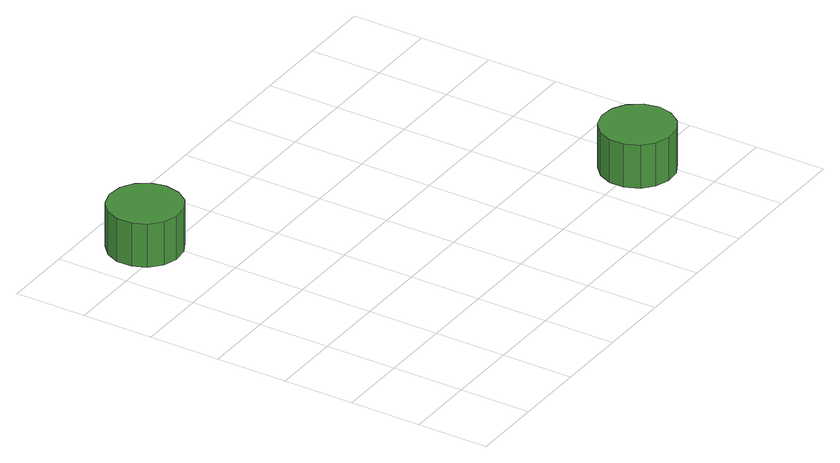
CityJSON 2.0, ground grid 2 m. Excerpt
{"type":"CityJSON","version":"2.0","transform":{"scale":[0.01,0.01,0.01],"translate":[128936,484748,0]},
"CityObjects":{
"tree1":{"type":"SolitaryVegetationObject","attributes":{"function":"something"},"geometry":[{"type":"MultiSurface","lod":"1","boundaries":[[[0,1,2,3,4,5,6,7,8,9,10,11,12,13,14]],[[15,16,17,18,19,20,21,22,23,24,25,26,27,28,29]],[[0,29,28,1]],[[1,28,27,2]],[[2,27,26,3]],[[3,26,25,4]],[[4,25,24,5]],[[5,24,23,6]],[[6,23,22,7]],[[7,22,21,8]],[[8,21,20,9]],[[9,20,19,10]],[[10,19,18,11]],[[11,18,17,12]],[[12,17,16,13]],[[13,16,15,14]],[[14,15,29,0]]]}]},
"tree2":{"type":"SolitaryVegetationObject","attributes":{"function":"something"},"geometry":[{"type":"MultiSurface","lod":"1","boundaries":[[[30,31,32,33,34,35,36,37,38,39,40,41,42,43,44]],[[45,46,47,48,49,50,51,52,53,54,55,56,57,58,59]],[[30,59,58,31]],[[31,58,57,32]],[[32,57,56,33]],[[33,56,55,34]],[[34,55,54,35]],[[35,54,53,36]],[[36,53,52,37]],[[37,52,51,38]],[[38,51,50,39]],[[39,50,49,40]],[[40,49,48,41]],[[41,48,47,42]],[[42,47,46,43]],[[43,46,45,44]],[[44,45,59,30]]]}]}
},
"vertices":[
[270,1050,168],[261,1091,168],[237,1125,168],[200,1146,168],[158,1151,168],[118,1137,168],[86,1109,168],[69,1071,168],[69,1028,168],[86,990,168],[118,962,168],[158,949,168],[200,953,168],[237,974,168],[261,1008,168],[261,1008,41],[237,974,41],[200,953,41],[158,949,41],[118,962,41],[86,990,41],[69,1028,41],[69,1071,41],[86,1109,41],[118,1137,41],[158,1151,41],[200,1146,41],[237,1125,41],[261,1091,41],[270,1050,41],
[1254,199,172],[1245,240,172],[1220,274,172],[1183,295,172],[1141,300,172],[1101,287,172],[1070,258,172],[1053,220,172],[1053,178,172],[1070,139,172],[1101,111,172],[1141,98,172],[1183,102,172],[1220,123,172],[1245,157,172],[1245,157,45],[1220,123,45],[1183,102,45],[1141,98,45],[1101,111,45],[1070,139,45],[1053,178,45],[1053,220,45],[1070,258,45],[1101,287,45],[1141,300,45],[1183,295,45],[1220,274,45],[1245,240,45],[1254,199,45]
]}
